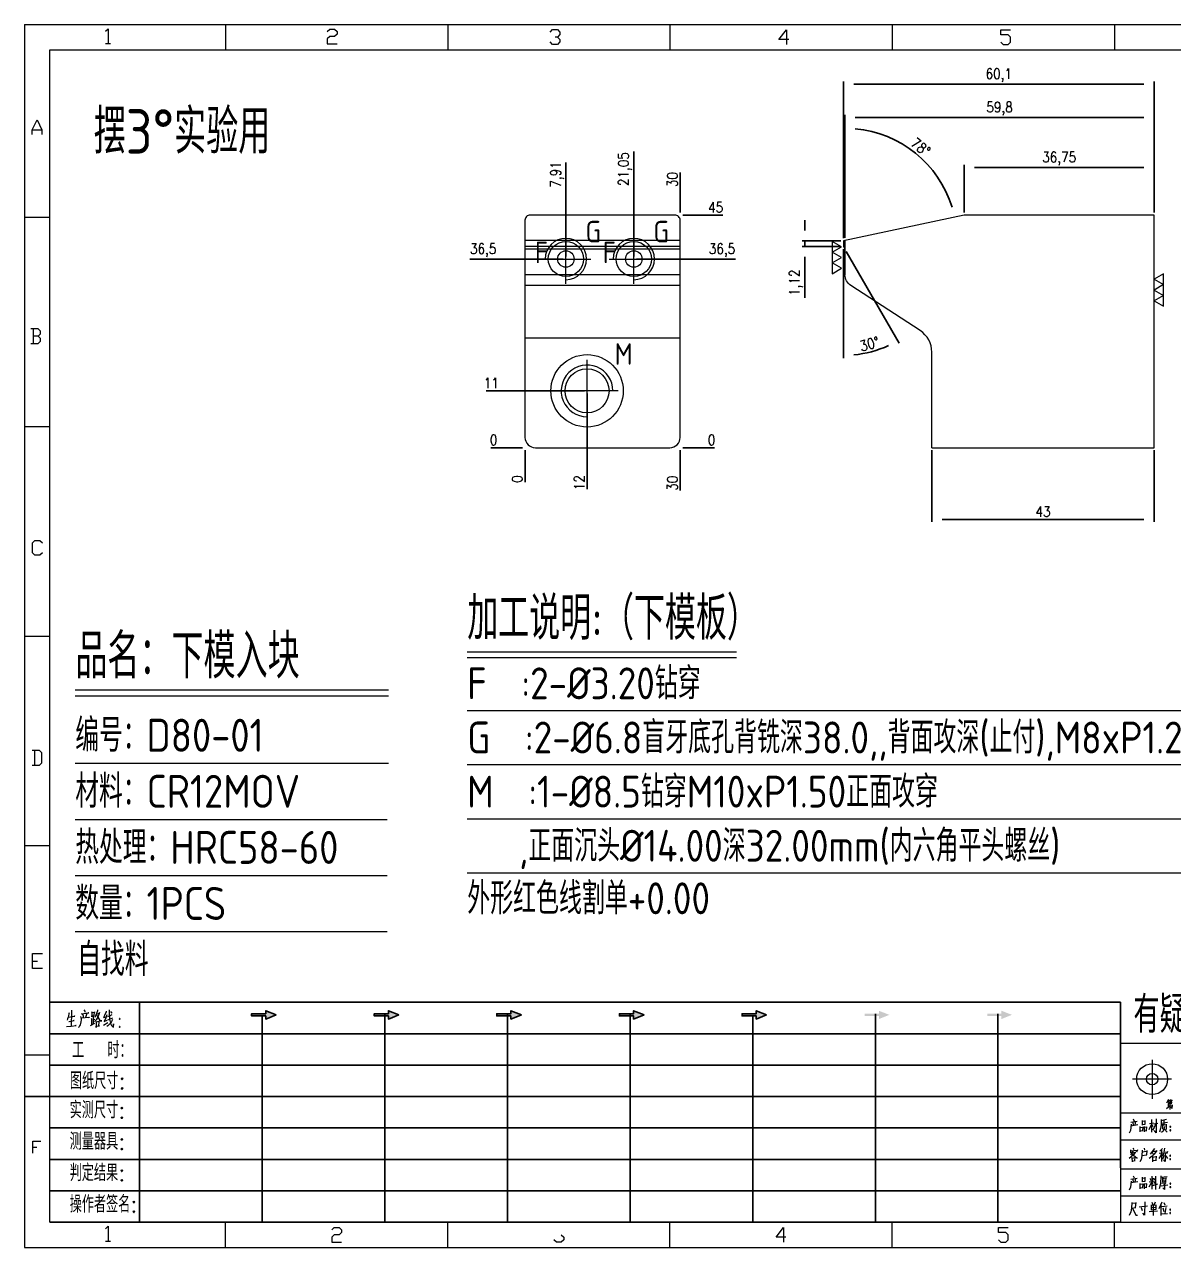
# Model space of a CAD drawing. Header units: millimetres. Extents: x 88508 to 142116, y -5268 to 20283.
# Drawn here: x 106906.8 to 107129, y -2630.8 to -2394.3 of the extents above; entities that cross this region are included whole.
import ezdxf
from ezdxf.enums import TextEntityAlignment as Align

# ---------------------------------------------------------------- set-up
doc = ezdxf.new("R2010")
doc.units = ezdxf.units.MM
doc.linetypes.add('CENTER', pattern=[0])
doc.linetypes.add('DASHED', pattern=[0])
for name, color, linetype in [('DIE_P', 2, 'Continuous'), ('DIM', 4, 'Continuous'), ('TEXT', 4, 'Continuous')]:
    doc.layers.add(name, color=color, linetype=linetype)
doc.styles.add('chinesef_fs', font='simplex.shx', dxfattribs={"bigfont": 'gbcbig.shx'})
doc.styles.add('gbenor', font='gbenor.shx', dxfattribs={"bigfont": 'gbcbig.shx'})
doc.styles.add('GBENOR_', font='gbenor.shx', dxfattribs={"bigfont": 'gbcbig'})
doc.styles.get("Standard").update_dxf_attribs({"font": 'txt.shx', "width": 0.85, "bigfont": 'ctxt.shx'})
doc.styles.add('TXT', font='txt.shx', dxfattribs={"width": 0.8, "bigfont": 'ctxt.shx'})
doc.dimstyles.new('T-2-WX', dxfattribs={"dimtxt": 2, "dimasz": 2, "dimexe": 0.5, "dimexo": 0.5, "dimgap": 0.5, "dimtad": 1, "dimtxsty": 'Standard', "dimblk": 'OPEN30', "dimcen": 0, "dimazin": 3, "dimtfac": 1, "dimtmove": 0, "dimatfit": 3, "dimldrblk": 'OPEN30', "dimlwd": -1, "dimlwe": -1})

# ---------------------------------------------------------------- blocks, each defined once
blk = doc.blocks.new('*D10008')
at = {"layer": 'Defpoints', "color": 0}
for p in [(107003.6, -2476.12), (107033.6, -2476.12), (107038.6, -2476.12)]:
    blk.add_point(p, dxfattribs=at)
at = {"layer": 'DIM', "color": 0}
blk.add_line((107034.1, -2476.12), (107040.23, -2476.12), dxfattribs=at)
at = {"layer": 'DIM', "color": 0, "lineweight": 5, "insert": (107039.67, -2474.62), "char_height": 2, "attachment_point": 5}
blk.add_mtext('0', dxfattribs=at)
blk = doc.blocks.new('_Open30')
blk = doc.blocks.new('*D10009')
at = {"layer": 'Defpoints', "color": 0}
for p in [(107024.65, -2439.62), (107038.6, -2439.62), (107003.6, -2476.12)]:
    blk.add_point(p, dxfattribs=at)
at = {"layer": 'DIM', "color": 0}
for p, q in [((107025.15, -2439.62), (107030.6, -2439.62)), ((107030.6, -2439.62), (107034.6, -2439.62)), ((107034.6, -2439.62), (107044.28, -2439.62))]:
    blk.add_line(p, q, dxfattribs=at)
at = {"layer": 'DIM', "color": 0, "lineweight": 5, "insert": (107041.69, -2437.93), "char_height": 2, "attachment_point": 5}
blk.add_mtext('36,5', dxfattribs=at)
blk = doc.blocks.new('*D10010')
at = {"layer": 'Defpoints', "color": 0}
for p in [(107033.6, -2431.12), (107038.6, -2431.12), (107003.6, -2476.12)]:
    blk.add_point(p, dxfattribs=at)
at = {"layer": 'DIM', "color": 0}
for p, q in [((107034.1, -2431.12), (107037.6, -2431.12)), ((107037.6, -2431.12), (107034.6, -2431.12)), ((107034.6, -2431.12), (107041.85, -2431.12))]:
    blk.add_line(p, q, dxfattribs=at)
at = {"layer": 'DIM', "color": 0, "lineweight": 5, "insert": (107040.48, -2429.62), "char_height": 2, "attachment_point": 5}
blk.add_mtext('45', dxfattribs=at)
blk = doc.blocks.new('*D10011')
at = {"layer": 'Defpoints', "color": 0}
for p in [(106998.6, -2476.12), (107003.6, -2476.12), (107003.6, -2476.12)]:
    blk.add_point(p, dxfattribs=at)
at = {"layer": 'DIM', "color": 0}
blk.add_line((107003.1, -2476.12), (106996.97, -2476.12), dxfattribs=at)
at = {"layer": 'DIM', "color": 0, "lineweight": 5, "insert": (106997.53, -2474.62), "char_height": 2, "attachment_point": 5}
blk.add_mtext('0', dxfattribs=at)
blk = doc.blocks.new('*D10012')
at = {"layer": 'Defpoints', "color": 0}
for p in [(106998.6, -2465.12), (107015.6, -2465.12), (107003.6, -2476.12)]:
    blk.add_point(p, dxfattribs=at)
at = {"layer": 'DIM', "color": 0}
for p, q in [((107002.6, -2465.12), (106996.08, -2465.12)), ((107006.6, -2465.12), (107002.6, -2465.12)), ((107015.1, -2465.12), (107006.6, -2465.12))]:
    blk.add_line(p, q, dxfattribs=at)
at = {"layer": 'DIM', "color": 0, "lineweight": 5, "insert": (106997.09, -2463.62), "char_height": 2, "attachment_point": 5}
blk.add_mtext('11', dxfattribs=at)
blk = doc.blocks.new('*D10013')
at = {"layer": 'Defpoints', "color": 0}
for p in [(106998.6, -2439.62), (107011.51, -2439.62), (107003.6, -2476.12)]:
    blk.add_point(p, dxfattribs=at)
at = {"layer": 'DIM', "color": 0}
for p, q in [((107002.6, -2439.62), (106992.92, -2439.62)), ((107006.6, -2439.62), (107002.6, -2439.62)), ((107011.01, -2439.62), (107006.6, -2439.62))]:
    blk.add_line(p, q, dxfattribs=at)
at = {"layer": 'DIM', "color": 0, "lineweight": 5, "insert": (106995.51, -2437.93), "char_height": 2, "attachment_point": 5}
blk.add_mtext('36,5', dxfattribs=at)
blk = doc.blocks.new('*D10014')
at = {"layer": 'Defpoints', "color": 0}
for p in [(107003.6, -2476.12), (107033.6, -2476.12), (107033.6, -2481.12)]:
    blk.add_point(p, dxfattribs=at)
at = {"layer": 'DIM', "color": 0}
for p, q in [((107033.6, -2476.62), (107033.6, -2480.12)), ((107033.6, -2480.12), (107033.6, -2477.12)), ((107033.6, -2477.12), (107033.6, -2484.37))]:
    blk.add_line(p, q, dxfattribs=at)
at = {"layer": 'DIM', "color": 0, "lineweight": 5, "insert": (107032.1, -2482.99), "char_height": 2, "attachment_point": 5, "rotation": 90}
blk.add_mtext('30', dxfattribs=at)
blk = doc.blocks.new('*D10015')
at = {"layer": 'Defpoints', "color": 0}
for p in [(107015.6, -2465.12), (107003.6, -2476.12), (107015.6, -2481.12)]:
    blk.add_point(p, dxfattribs=at)
at = {"layer": 'DIM', "color": 0}
for p, q in [((107015.6, -2465.62), (107015.6, -2473.12)), ((107015.6, -2473.12), (107015.6, -2477.12)), ((107015.6, -2477.12), (107015.6, -2484.13))]:
    blk.add_line(p, q, dxfattribs=at)
at = {"layer": 'DIM', "color": 0, "lineweight": 5, "insert": (107014.1, -2482.87), "char_height": 2, "attachment_point": 5, "rotation": 90}
blk.add_mtext('12', dxfattribs=at)
blk = doc.blocks.new('*D10016')
at = {"layer": 'Defpoints', "color": 0}
for p in [(107003.6, -2476.12), (107003.6, -2476.12), (107003.6, -2481.12)]:
    blk.add_point(p, dxfattribs=at)
at = {"layer": 'DIM', "color": 0}
blk.add_line((107003.6, -2476.62), (107003.6, -2482.75), dxfattribs=at)
at = {"layer": 'DIM', "color": 0, "lineweight": 5, "insert": (107002.1, -2482.18), "char_height": 2, "attachment_point": 5, "rotation": 90}
blk.add_mtext('0', dxfattribs=at)
blk = doc.blocks.new('*D10017')
at = {"layer": 'Defpoints', "color": 0}
for p in [(107033.6, -2426.12), (107033.6, -2431.12), (107003.6, -2476.12)]:
    blk.add_point(p, dxfattribs=at)
at = {"layer": 'DIM', "color": 0}
for p, q in [((107033.6, -2430.12), (107033.6, -2422.87)), ((107033.6, -2430.62), (107033.6, -2427.12)), ((107033.6, -2427.12), (107033.6, -2430.12))]:
    blk.add_line(p, q, dxfattribs=at)
at = {"layer": 'DIM', "color": 0, "lineweight": 5, "insert": (107032.1, -2424.25), "char_height": 2, "attachment_point": 5, "rotation": 90}
blk.add_mtext('30', dxfattribs=at)
blk = doc.blocks.new('*D10018')
at = {"layer": 'Defpoints', "color": 0}
for p in [(107024.65, -2426.12), (107024.65, -2439.62), (107003.6, -2476.12)]:
    blk.add_point(p, dxfattribs=at)
at = {"layer": 'DIM', "color": 0}
for p, q in [((107024.65, -2430.12), (107024.65, -2418.82)), ((107024.65, -2434.12), (107024.65, -2430.12)), ((107024.65, -2439.12), (107024.65, -2434.12))]:
    blk.add_line(p, q, dxfattribs=at)
at = {"layer": 'DIM', "color": 0, "lineweight": 5, "insert": (107022.95, -2422.22), "char_height": 2, "attachment_point": 5, "rotation": 90}
blk.add_mtext('21,05', dxfattribs=at)
blk = doc.blocks.new('*D10019')
at = {"layer": 'Defpoints', "color": 0}
for p in [(107011.51, -2426.12), (107011.51, -2439.62), (107003.6, -2476.12)]:
    blk.add_point(p, dxfattribs=at)
at = {"layer": 'DIM', "color": 0}
for p, q in [((107011.51, -2430.12), (107011.51, -2420.93)), ((107011.51, -2434.12), (107011.51, -2430.12)), ((107011.51, -2439.12), (107011.51, -2434.12))]:
    blk.add_line(p, q, dxfattribs=at)
at = {"layer": 'DIM', "color": 0, "lineweight": 5, "insert": (107009.82, -2423.27), "char_height": 2, "attachment_point": 5, "rotation": 90}
blk.add_mtext('7,91', dxfattribs=at)
blk = doc.blocks.new('*D10020')
at = {"layer": 'Defpoints', "color": 0}
for p in [(107125.27, -2412.24), (107125.27, -2431.12), (107065.47, -2436.02)]:
    blk.add_point(p, dxfattribs=at)
at = {"layer": 'DIM', "color": 0}
for p, q in [((107065.47, -2435.52), (107065.47, -2411.74)), ((107067.47, -2412.24), (107123.27, -2412.24)), ((107125.27, -2430.62), (107125.27, -2411.74))]:
    blk.add_line(p, q, dxfattribs=at)
at = {"layer": 'DIM', "color": 0, "lineweight": 5, "insert": (107095.37, -2410.55), "char_height": 2, "attachment_point": 5}
blk.add_mtext('59,8', dxfattribs=at)
blk = doc.blocks.new('*D10021')
at = {"layer": 'Defpoints', "color": 0}
for p in [(107125.27, -2421.91), (107088.52, -2431.12), (107125.27, -2431.12)]:
    blk.add_point(p, dxfattribs=at)
at = {"layer": 'DIM', "color": 0}
for p, q in [((107088.52, -2430.62), (107088.52, -2421.41)), ((107090.52, -2421.91), (107123.27, -2421.91)), ((107125.27, -2430.62), (107125.27, -2421.41))]:
    blk.add_line(p, q, dxfattribs=at)
at = {"layer": 'DIM', "color": 0, "lineweight": 5, "insert": (107106.9, -2420.22), "char_height": 2, "attachment_point": 5}
blk.add_mtext('36,75', dxfattribs=at)
blk = doc.blocks.new('*D10022')
at = {"layer": 'Defpoints', "color": 0}
for p in [(107082.27, -2476.12), (107125.27, -2476.12), (107125.27, -2489.97)]:
    blk.add_point(p, dxfattribs=at)
at = {"layer": 'DIM', "color": 0}
for p, q in [((107082.27, -2476.62), (107082.27, -2490.47)), ((107125.27, -2476.62), (107125.27, -2490.47)), ((107084.27, -2489.97), (107123.27, -2489.97))]:
    blk.add_line(p, q, dxfattribs=at)
at = {"layer": 'DIM', "color": 0, "lineweight": 5, "insert": (107103.77, -2488.47), "char_height": 2, "attachment_point": 5}
blk.add_mtext('43', dxfattribs=at)
blk = doc.blocks.new('U40')
for points in [[(351.8, 337.7), (351.8, 333.2), (367, 339.3), (351.8, 345.3), (351.8, 340.8), (331.2, 340.8), (331.2, 337.7)], [(545.7, 339.3), (530.6, 345.3), (530.6, 340.8), (509.9, 340.8), (509.9, 337.7), (530.6, 337.7), (530.6, 333.2)], [(724.5, 339.3), (709.3, 345.3), (709.3, 340.8), (688.7, 340.8), (688.7, 337.7), (709.3, 337.7), (709.3, 333.2)], [(903.3, 339.3), (888.1, 345.3), (888.1, 340.8), (867.5, 340.8), (867.5, 337.7), (888.1, 337.7), (888.1, 333.2)], [(1082.1, 339.3), (1066.9, 345.3), (1066.9, 340.8), (1046.3, 340.8), (1046.3, 337.7), (1066.9, 337.7), (1066.9, 333.2)], [(1245.7, 337.7), (1245.7, 333.2), (1260.9, 339.3), (1245.7, 345.3), (1245.7, 340.8), (1225.1, 340.8), (1225.1, 337.7)], [(1424.5, 337.7), (1424.5, 333.2), (1439.7, 339.3), (1424.5, 345.3), (1424.5, 340.8), (1403.8, 340.8), (1403.8, 337.7)]]:
    blk.add_hatch(color=3).paths.add_polyline_path(points)
at = {"color": 254, "lineweight": 18}
for p, q in [((0, 1783.5), (0, 0)), ((0, 1783.5), (2530.2, 1783.5)), ((941.1, 1783.5), (941.1, 1746.5)), ((1265.1, 1783.5), (1265.1, 1746.5)), ((1589.1, 1783.5), (1589.1, 1746.5)), ((37, 37), (37, 1746.5)), ((37, 1746.5), (2493.2, 1746.5)), ((0, 1502.7), (37, 1502.7)), ((0, 1197.2), (37, 1197.2)), ((0, 891.7), (37, 891.7)), ((0, 586.3), (37, 586.3)), ((1598.1, 298), (2493.2, 298)), ((0, 280.8), (37, 280.8)), ((1598.2, 196.6), (2493.2, 196.6)), ((2493.2, 156.4), (1598.2, 156.4)), ((2493.2, 114.1), (1598.2, 114.1)), ((2493.2, 75), (1598.2, 75)), ((37, 37), (2493.2, 37)), ((941.1, 0), (941.1, 37)), ((1265.1, 0), (1265.1, 37)), ((1589.1, 0), (1589.1, 37)), ((0, 0), (2530.2, 0))]:
    blk.add_line(p, q, dxfattribs=at)
at = {"color": 254, "linetype": 'Continuous', "lineweight": 18}
for p, q in [((293.1, 1783.5), (293.1, 1746.5)), ((617.1, 1783.5), (617.1, 1746.5)), ((1598.1, 298), (1598.1, 37)), ((1598.2, 298), (1598.2, 37)), ((293.1, 0), (293.1, 37)), ((617.1, 0), (617.1, 37))]:
    blk.add_line(p, q, dxfattribs=at)
for p, q in [((38, 357.6), (1598.2, 357.6)), ((1598.2, 357.6), (1598.2, 116.2)), ((38, 311.8), (1598.2, 311.8)), ((37.1, 266), (1598.2, 266)), ((0.1, 220.2), (1598.2, 220.2)), ((37.1, 174.4), (1598.2, 174.4)), ((37.1, 128.6), (1598.2, 128.6)), ((37.1, 82.8), (1598.2, 82.8))]:
    blk.add_line(p, q)
at = {"color": 254}
for p, q in [((167.8, 37), (167.8, 357.6)), ((525.5, 37), (525.5, 340.8)), ((704.3, 37), (704.3, 340.8)), ((883.1, 37), (883.1, 340.8)), ((1240.6, 37), (1240.6, 340.8)), ((1419.4, 37), (1419.4, 340.8)), ((346.7, 37), (346.7, 337.9)), ((1061.9, 37), (1061.9, 337.7)), ((1598.2, 37), (38, 37))]:
    blk.add_line(p, q, dxfattribs=at)
at = {"color": 92, "lineweight": 18}
for p, q in [((1644.1, 273.9), (1644.1, 217)), ((1672.4, 245.5), (1615.5, 245.5))]:
    blk.add_line(p, q, dxfattribs=at)
for points in [[(118.3, 1773.7), (121.9, 1777.3), (121.9, 1755.8)], [(441.4, 1773.1), (445, 1776.7), (452.2, 1776.7), (455.8, 1773.1), (455.8, 1769.5), (452.2, 1765.9), (445, 1765.9), (441.4, 1762.3), (441.4, 1755.1), (455.8, 1755.1)], [(766.4, 1772.4), (770, 1776), (777.2, 1776), (780.8, 1772.4), (780.8, 1768.8), (777.2, 1765.2), (773.6, 1765.2)], [(1114.4, 1761.4), (1100, 1761.4), (1110.8, 1775.8), (1110.8, 1754.2)], [(1423.4, 1757.7), (1427, 1754.1), (1434.2, 1754.1), (1437.8, 1757.7), (1437.8, 1764.9), (1434.2, 1768.5), (1423.4, 1768.5), (1423.4, 1775.7), (1437.8, 1775.7)], [(118.3, 1755.8), (125.5, 1755.8)], [(777.2, 1765.2), (780.8, 1761.6), (780.8, 1758), (777.2, 1754.4), (770, 1754.4), (766.4, 1758)], [(11.1, 1622.8), (11.1, 1630), (18.3, 1644.4), (25.5, 1630), (25.5, 1622.8)], [(11.1, 1630), (25.5, 1630)], [(20, 1329), (23.6, 1332.6), (23.6, 1336.2), (20, 1339.8), (9.2, 1339.8)], [(12.8, 1339.8), (12.8, 1318.2)], [(9.2, 1318.2), (20, 1318.2), (23.6, 1321.8), (23.6, 1325.4), (20, 1329), (12.8, 1329)], [(26.1, 1013.2), (22.5, 1009.6), (15.3, 1009.6), (11.7, 1013.2), (11.7, 1027.6), (15.3, 1031.2), (22.5, 1031.2), (26.1, 1027.6)], [(11, 703.2), (21.8, 703.2), (25.4, 706.8), (25.4, 721.2), (21.8, 724.8), (11, 724.8)], [(14.6, 724.8), (14.6, 703.2)], [(26.1, 407), (11.7, 407), (11.7, 428.6), (26.1, 428.6)], [(11.7, 417.8), (18.9, 417.8)], [(1613.5, 179.9), (1612.8, 170.8), (1610.8, 166.8)], [(1613, 182.8), (1622.3, 184.3)], [(1613.3, 177.7), (1623.2, 179.2)], [(1615.9, 182.1), (1616.3, 179)], [(1616.6, 187.6), (1617.9, 184.5)], [(1619.7, 183.6), (1618.8, 178.8)], [(1629.6, 185.4), (1629.6, 178.6)], [(1629.6, 184.3), (1634, 184.7)], [(1629.6, 179.4), (1634.2, 179.9)], [(1633.8, 179.9), (1634.2, 185.4)], [(1640, 172.1), (1643.5, 180.5)], [(1645.9, 181.4), (1640.4, 180.5)], [(1643.5, 168.2), (1643.5, 186.9)], [(1645.5, 176.1), (1643.5, 179.2)], [(1649.7, 180.8), (1647, 174.8), (1644.8, 171)], [(1646.6, 180.3), (1652.3, 181.2)], [(1650.1, 187.6), (1650.1, 167.1), (1647.7, 170.6)], [(1657.4, 186.9), (1657.2, 179), (1656.5, 173.7), (1654.8, 168.4)], [(1664.9, 186.7), (1657.4, 184.7)], [(1657.8, 181.2), (1666.7, 182.8)], [(1659.2, 179.7), (1659.2, 172.4)], [(1664.5, 179), (1659.2, 178.1)], [(1661.6, 178.6), (1661.8, 185.2)], [(1664.7, 180.1), (1664.5, 172.1)], [(1626.9, 168.8), (1626.7, 176.3)], [(1626.9, 175.2), (1630.5, 175.7)], [(1626.9, 170.2), (1630.7, 170.6)], [(1630.5, 176.1), (1630.3, 170.6)], [(1632.7, 176.3), (1632.7, 168.8)], [(1636.2, 175.7), (1632.9, 175.2)], [(1632.9, 170.4), (1636.4, 170.8)], [(1636, 170.8), (1636.4, 176.1)], [(1662, 176.3), (1661.4, 172.4), (1660, 169.7), (1657.6, 167.7)], [(1662.3, 172.4), (1666.2, 168)], [(12.3, 137.7), (12.3, 155), (23.8, 155)], [(12.3, 146.4), (18.1, 146.4)], [(1615.9, 144.9), (1617.5, 143.1)], [(1632.3, 144.9), (1633.2, 142)], [(1647.7, 144.2), (1641.5, 136.3)], [(1659.4, 144.2), (1655.2, 140.5)], [(1662.3, 144.9), (1661.2, 139.2), (1660.1, 135.2)], [(1619.7, 139.4), (1616.8, 135), (1610.6, 129.7)], [(1612.8, 142.5), (1612.4, 138.1)], [(1615.9, 140.3), (1612.4, 135)], [(1612.8, 141.2), (1622.3, 142)], [(1614.6, 131.2), (1614.8, 125)], [(1614.6, 130.3), (1619.2, 131.2)], [(1614.8, 137.8), (1619.2, 138.9)], [(1614.8, 126.1), (1619.5, 127)], [(1615.1, 136.3), (1621.7, 131), (1623, 131)], [(1619, 127), (1619.5, 131.9)], [(1622.6, 142.5), (1621.2, 138.9)], [(1629.6, 142), (1629.2, 133.6), (1628.3, 128.3), (1626.1, 125)], [(1629.2, 134.3), (1636.2, 135)], [(1629.4, 139.6), (1636, 140.3)], [(1636.2, 141.6), (1635.8, 135)], [(1650.8, 141.4), (1647.3, 136.1), (1644.2, 133), (1639.8, 129.9)], [(1644, 138.9), (1645.7, 136.1)], [(1644.6, 133.4), (1644.6, 125)], [(1644.6, 131.9), (1650.2, 132.8)], [(1644.6, 126.8), (1650.4, 127.5)], [(1645.1, 140.3), (1650.2, 140.7)], [(1649.9, 127.5), (1650.4, 133.2)], [(1657.7, 137.4), (1656.1, 133.6), (1654.1, 129.9)], [(1654.6, 137.4), (1659.9, 138.3)], [(1657.7, 142), (1657.7, 125.5)], [(1657.7, 136.3), (1659.6, 133.9)], [(1661.4, 134.1), (1659, 128.6)], [(1663, 137.6), (1663, 125.3), (1661, 128.1)], [(1661.4, 138.9), (1665.8, 139.6)], [(1664.3, 133.6), (1666.5, 129.9)], [(1666.3, 140), (1664.9, 136.7)], [(1613.5, 96.9), (1612.8, 87.8), (1610.8, 83.9)], [(1613, 99.8), (1622.3, 101.3)], [(1613.3, 94.7), (1623.2, 96.2)], [(1615.9, 99.1), (1616.3, 96)], [(1616.6, 104.6), (1617.9, 101.5)], [(1619.7, 100.6), (1618.8, 95.8)], [(1626.9, 85.8), (1626.7, 93.4)], [(1626.9, 92.3), (1630.5, 92.7)], [(1629.6, 102.4), (1629.6, 95.6)], [(1629.6, 101.3), (1634, 101.8)], [(1629.6, 96.4), (1634.2, 96.9)], [(1630.5, 93.1), (1630.3, 87.6)], [(1632.7, 93.4), (1632.7, 85.8)], [(1636.2, 92.7), (1632.9, 92.3)], [(1633.8, 96.9), (1634.2, 102.4)], [(1636, 87.8), (1636.4, 93.1)], [(1643.5, 96), (1641.5, 91.6), (1639.5, 88.1)], [(1640, 95.6), (1645.9, 96.4)], [(1641.1, 100.9), (1641.9, 97.6)], [(1643.5, 104), (1643.5, 85)], [(1643.5, 95.1), (1645.3, 92.3)], [(1645.5, 101.3), (1644.2, 96.2)], [(1645, 90.7), (1652.3, 92.7)], [(1646.8, 101.1), (1647.9, 98.4)], [(1646.8, 96.9), (1648.1, 93.6)], [(1649.7, 84.5), (1649.7, 104.2)], [(1657, 104.4), (1656.3, 93.1), (1654.5, 85.4)], [(1657, 102.6), (1666, 103.7)], [(1657.2, 90), (1666.9, 91.4)], [(1658.3, 93.8), (1664.2, 94.7)], [(1659.2, 101.8), (1659.2, 95.1)], [(1664.7, 101.1), (1659.2, 100.4)], [(1659.2, 98), (1663.4, 98.7)], [(1659.2, 96), (1664.7, 96.7)], [(1661.4, 92.9), (1662, 90.7), (1662, 84.5), (1659.8, 87.2)], [(1661.8, 91.6), (1664.5, 94.9)], [(1664.2, 96.7), (1664.7, 101.8)], [(1626.9, 87.2), (1630.7, 87.6)], [(1632.9, 87.4), (1636.4, 87.8)], [(1614.4, 65.7), (1614.2, 57.3), (1613.3, 52.3), (1610.4, 46.5)], [(1614.2, 57.3), (1620.6, 58.2)], [(1620.6, 64.8), (1614.4, 64.2)], [(1615.3, 57.3), (1620.6, 47.4), (1622.8, 47.4)], [(1619.9, 58.2), (1620.8, 65.7)], [(1625.2, 59.3), (1637.6, 60.6)], [(1630.1, 53.6), (1628.7, 58)], [(1633.4, 66.6), (1632.9, 47.2), (1630.7, 50)], [(1639.8, 52.5), (1652.1, 53.6)], [(1642.9, 62.2), (1642.9, 54.5)], [(1649.5, 61.8), (1642.9, 61.1)], [(1642.9, 55.1), (1649.9, 55.8)], [(1643.5, 66.2), (1645.1, 62.4)], [(1643.8, 58.4), (1648.6, 58.9)], [(1646.2, 46.7), (1646.2, 61.3)], [(1648.6, 66.4), (1646.8, 61.8)], [(1649.7, 62.2), (1649.3, 55.8)], [(1658.5, 66.4), (1653.9, 56.2)], [(1656.8, 62.2), (1656.8, 46.7)], [(1658.3, 59.8), (1665.8, 60.6)], [(1659.9, 57.8), (1661.2, 52.7)], [(1661.4, 65.7), (1662.7, 62.2)], [(1664.1, 58.4), (1662.5, 49.6)], [(1657.7, 49.2), (1666.7, 49.8)], [(118.3, 27.4), (121.9, 31), (121.9, 9.4)], [(447.9, 25.7), (451.5, 29.3), (458.7, 29.3), (462.3, 25.7), (462.3, 22.1), (458.7, 18.5), (451.5, 18.5), (447.9, 14.9), (447.9, 7.7), (462.3, 7.7)], [(782.7, 18.5), (786.3, 14.9), (786.3, 11.3), (782.7, 7.7), (775.5, 7.7), (771.9, 11.3)], [(1110.3, 14.9), (1095.9, 14.9), (1106.7, 29.3), (1106.7, 7.7)], [(1419.9, 11.3), (1423.5, 7.7), (1430.7, 7.7), (1434.3, 11.3), (1434.3, 18.5), (1430.7, 22.1), (1419.9, 22.1), (1419.9, 29.3), (1434.3, 29.3)], [(118.3, 9.4), (125.5, 9.4)]]:
    blk.add_lwpolyline(points, dxfattribs=at)
at = {"color": 92, "lineweight": 0}
for points in [[(65, 342.2), (64.8, 341), (64.1, 337.9), (63.6, 335.7), (62.8, 333.5), (62.1, 331.4)], [(68.4, 345.9), (68.7, 344.4), (68.1, 322.9)], [(82.6, 340.8), (93.7, 342.2), (93.3, 342.4), (92.4, 342)], [(86.1, 336.1), (86, 337.5), (85.3, 339.8)], [(86.7, 346.7), (87.9, 344.6), (88.3, 343)], [(90.3, 341), (90.4, 339.6), (89.1, 335.3)], [(97.8, 344), (98.1, 342.6), (98.1, 340.8), (98.1, 337.9), (98.1, 336.3), (98.2, 337.7), (102.1, 338.3), (101.8, 338.3), (102.1, 343.6), (102.1, 343.2), (102.1, 342.8), (98.2, 342.2)], [(105.5, 341.2), (105.9, 341), (109.6, 341.8), (109.3, 342.6), (108.5, 339.6), (107.6, 337.3), (106.9, 335.9), (105.9, 334.3), (104.3, 332), (103.1, 330.4), (101.9, 329.4)], [(106.6, 346.5), (106.5, 345.2), (105.1, 341.2), (104.2, 338.9), (103.1, 336.3), (102.6, 335.5)], [(104.9, 339.1), (105.3, 338.7), (107, 335.7), (108.6, 333.3), (109.9, 331.2), (110.3, 330.8), (112.6, 330.8), (110.2, 331.2), (109, 332.6)], [(119.3, 344.8), (119.1, 343.8), (116.8, 338.5), (115.4, 335.5), (119.3, 336.3)], [(120.3, 339.4), (118.1, 333.5), (116.4, 330), (116.1, 329.8), (120.5, 331.4)], [(121.7, 336.7), (127.7, 339.6)], [(123.4, 346.5), (123.5, 345.4), (123.5, 340.8), (123.8, 337.3), (124, 335.3), (124.2, 333.1), (124.5, 331), (124.8, 329), (125.2, 327.4), (125.9, 325.7), (126.9, 323.9), (127.9, 322.7), (128.9, 321.7), (129.6, 321.3), (129.9, 326.1), (129.4, 321.5)], [(127.7, 341.6), (127.2, 342.4), (125.7, 344.2)], [(61.4, 322.3), (68.2, 322.9), (75.3, 323.7), (74.9, 323.9), (73.8, 323.5)], [(63.8, 335.9), (73.4, 337.5), (73.1, 337.7), (72.5, 337.3)], [(64.5, 329.6), (64.8, 329.6), (65.1, 329.6), (72.5, 331), (71.9, 331), (70.9, 330.8)], [(82.6, 335.1), (82.6, 331.8), (82.3, 329), (81.9, 326.8), (81.2, 324.9), (80.3, 323.1), (79.6, 321.9), (78.8, 320.9)], [(93.3, 335.5), (94.1, 335.7), (94.3, 335.5), (82.6, 334.3), (82.6, 335.1), (82.2, 336.9)], [(96.5, 323.9), (102.8, 327.2)], [(97.2, 334.3), (97.5, 333.5), (97.7, 324.7)], [(100.2, 337.9), (100.1, 325.9)], [(100.2, 332.6), (102.4, 333.1)], [(104.2, 330), (104.5, 329), (104.5, 321.1), (104.3, 322.1), (104.5, 322.7), (109.2, 323.1), (108.6, 323.1), (109, 329.2), (109, 330), (109.3, 329.4), (108.6, 329.4), (104.6, 328.8)], [(115.3, 324.3), (121.5, 328.2)], [(128.2, 332.4), (128.1, 331.6), (126.9, 329.6), (125.8, 328), (124.5, 326.3), (123, 324.7), (121.4, 323.3), (120.1, 322.3)], [(121.4, 332.2), (128.8, 335.1)]]:
    blk.add_lwpolyline(points, dxfattribs=at)
for points in [[(367, 339.3), (351.8, 345.3), (351.8, 340.8), (331.2, 340.8), (331.2, 337.7), (351.8, 337.7), (351.8, 333.2), (367, 339.3)], [(545.7, 339.3), (530.6, 345.3), (530.6, 340.8), (509.9, 340.8), (509.9, 337.7), (530.6, 337.7), (530.6, 333.2), (545.7, 339.3)], [(724.5, 339.3), (709.3, 345.3), (709.3, 340.8), (688.7, 340.8), (688.7, 337.7), (709.3, 337.7), (709.3, 333.2), (724.5, 339.3)], [(903.3, 339.3), (888.1, 345.3), (888.1, 340.8), (867.5, 340.8), (867.5, 337.7), (888.1, 337.7), (888.1, 333.2), (903.3, 339.3)], [(1082.1, 339.3), (1066.9, 345.3), (1066.9, 340.8), (1046.3, 340.8), (1046.3, 337.7), (1066.9, 337.7), (1066.9, 333.2), (1082.1, 339.3)]]:
    blk.add_lwpolyline(points)
for points in [[(138.7, 332.4), (139.4, 333.5), (138.7, 334.5), (138, 333.5)], [(138.7, 320.9), (139.4, 321.9), (138.7, 322.9), (138, 321.9)]]:
    blk.add_lwpolyline(points, close=True, dxfattribs=at)
at = {"color": 3, "lineweight": 18}
for points in [[(1665.5, 210.9), (1668.3, 216.3)], [(1667.3, 214.2), (1670.1, 214.7)], [(1668.8, 211.7), (1668, 214.2)], [(1670.3, 211.9), (1671.9, 216.3)], [(1671.1, 214.2), (1674, 214.7)], [(1671.4, 214.2), (1672.9, 211.7)], [(1670.1, 206.6), (1668, 204.5), (1665, 202.1)], [(1667.1, 206.6), (1673.4, 207.3)], [(1667.3, 211.1), (1672.4, 211.6)], [(1667.3, 209.6), (1667.3, 206.6)], [(1672.5, 209.4), (1667.3, 208.9)], [(1670.1, 211.2), (1670.1, 201.3)], [(1673.5, 208.1), (1672.7, 202.9), (1671.7, 205)], [(1672.2, 209.4), (1672.5, 211.9)]]:
    blk.add_lwpolyline(points, dxfattribs=at)
at = {"color": 92, "lineweight": 18}
for points in [[(1670, 176.1), (1670, 175.9), (1670.2, 175.7), (1670.4, 175.5), (1670.6, 175.5), (1670.9, 175.5), (1671.1, 175.7), (1671.3, 175.9), (1671.3, 176.1), (1671.3, 176.4), (1671.1, 176.6), (1670.9, 176.7), (1670.6, 176.8), (1670.4, 176.7), (1670.2, 176.6), (1670, 176.4)], [(1671.3, 171), (1671.3, 171.3), (1671.1, 171.5), (1670.9, 171.7), (1670.6, 171.7), (1670.4, 171.7), (1670.2, 171.5), (1670, 171.3), (1670, 171), (1670, 170.8), (1670.2, 170.6), (1670.4, 170.4), (1670.6, 170.4), (1670.9, 170.4), (1671.1, 170.6), (1671.3, 170.8)], [(1671.1, 176.1), (1671, 176.3), (1670.9, 176.5), (1670.6, 176.6), (1670.4, 176.5), (1670.3, 176.3), (1670.2, 176.1), (1670.3, 175.9), (1670.4, 175.7), (1670.6, 175.7), (1670.9, 175.7), (1671, 175.9)], [(1671.1, 171), (1671, 171.3), (1670.9, 171.4), (1670.6, 171.5), (1670.4, 171.4), (1670.3, 171.3), (1670.2, 171), (1670.3, 170.8), (1670.4, 170.7), (1670.6, 170.6), (1670.9, 170.7), (1671, 170.8)], [(1669.8, 133.9), (1669.8, 133.6), (1670, 133.4), (1670.2, 133.3), (1670.5, 133.2), (1670.7, 133.3), (1670.9, 133.4), (1671.1, 133.6), (1671.1, 133.9), (1671.1, 134.1), (1670.9, 134.3), (1670.7, 134.5), (1670.5, 134.5), (1670.2, 134.5), (1670, 134.3), (1669.8, 134.1)], [(1671.1, 128.8), (1671.1, 129), (1670.9, 129.3), (1670.7, 129.4), (1670.5, 129.4), (1670.2, 129.4), (1670, 129.3), (1669.8, 129), (1669.8, 128.8), (1669.8, 128.5), (1670, 128.3), (1670.2, 128.2), (1670.5, 128.1), (1670.7, 128.2), (1670.9, 128.3), (1671.1, 128.5)], [(1670.9, 133.9), (1670.8, 134.1), (1670.7, 134.2), (1670.5, 134.3), (1670.2, 134.2), (1670.1, 134.1), (1670, 133.9), (1670.1, 133.6), (1670.2, 133.5), (1670.5, 133.4), (1670.7, 133.5), (1670.8, 133.6)], [(1670.9, 128.8), (1670.8, 129), (1670.7, 129.2), (1670.5, 129.2), (1670.2, 129.2), (1670.1, 129), (1670, 128.8), (1670.1, 128.6), (1670.2, 128.4), (1670.5, 128.3), (1670.7, 128.4), (1670.8, 128.6)], [(1670, 93.1), (1670, 92.9), (1670.2, 92.7), (1670.4, 92.5), (1670.6, 92.5), (1670.9, 92.5), (1671.1, 92.7), (1671.3, 92.9), (1671.3, 93.1), (1671.3, 93.4), (1671.1, 93.6), (1670.9, 93.7), (1670.6, 93.8), (1670.4, 93.7), (1670.2, 93.6), (1670, 93.4)], [(1671.1, 93.1), (1671, 93.4), (1670.9, 93.5), (1670.6, 93.6), (1670.4, 93.5), (1670.3, 93.4), (1670.2, 93.1), (1670.3, 92.9), (1670.4, 92.8), (1670.6, 92.7), (1670.9, 92.8), (1671, 92.9)], [(1671.3, 88.1), (1671.3, 88.3), (1671.1, 88.5), (1670.9, 88.7), (1670.6, 88.7), (1670.4, 88.7), (1670.2, 88.5), (1670, 88.3), (1670, 88.1), (1670, 87.8), (1670.2, 87.6), (1670.4, 87.4), (1670.6, 87.4), (1670.9, 87.4), (1671.1, 87.6), (1671.3, 87.8)], [(1671.1, 88.1), (1671, 88.3), (1670.9, 88.4), (1670.6, 88.5), (1670.4, 88.4), (1670.3, 88.3), (1670.2, 88.1), (1670.3, 87.8), (1670.4, 87.7), (1670.6, 87.6), (1670.9, 87.7), (1671, 87.8)], [(1669.8, 55.3), (1669.8, 55.1), (1670, 54.9), (1670.2, 54.7), (1670.5, 54.7), (1670.7, 54.7), (1670.9, 54.9), (1671.1, 55.1), (1671.1, 55.3), (1671.1, 55.6), (1670.9, 55.8), (1670.7, 56), (1670.5, 56), (1670.2, 56), (1670, 55.8), (1669.8, 55.6)], [(1670.9, 55.3), (1670.8, 55.6), (1670.7, 55.7), (1670.5, 55.8), (1670.2, 55.7), (1670.1, 55.6), (1670, 55.3), (1670.1, 55.1), (1670.2, 55), (1670.5, 54.9), (1670.7, 55), (1670.8, 55.1)], [(1671.1, 50.3), (1671.1, 50.5), (1670.9, 50.7), (1670.7, 50.9), (1670.5, 50.9), (1670.2, 50.9), (1670, 50.7), (1669.8, 50.5), (1669.8, 50.3), (1669.8, 50), (1670, 49.8), (1670.2, 49.7), (1670.5, 49.6), (1670.7, 49.7), (1670.9, 49.8), (1671.1, 50)], [(1670.9, 50.3), (1670.8, 50.5), (1670.7, 50.7), (1670.5, 50.7), (1670.2, 50.7), (1670.1, 50.5), (1670, 50.3), (1670.1, 50), (1670.2, 49.9), (1670.5, 49.8), (1670.7, 49.9), (1670.8, 50)]]:
    blk.add_lwpolyline(points, close=True, dxfattribs=at)
for radius in [22.5, 8.37]:
    blk.add_circle((1644.1, 245.5), radius, dxfattribs=at)
at = {"color": 3, "style": 'chinesef_fs'}
for s, height, p in [('有疑必问 不可盲目加工', 53.079, (1616.8, 313.1)), ('工  时：', 24.57, (69.5, 275.7)), ('图纸尺寸:', 24.57, (66.2, 230.9)), ('实测尺寸:', 24.57, (65.9, 188.4)), ('测量器具:', 24.57, (65.9, 142.6)), ('判定结果:', 24.57, (65.9, 96.8)), ('操作者签名:', 24.57, (65.9, 51))]:
    blk.add_text(s, height=height, dxfattribs=at).set_placement(p)
at = {"lineweight": 18, "style": 'GBENOR_'}
blk.add_attdef('文档路径', (2126, 386.9), '', height=17.8, dxfattribs=at)
at = {"lineweight": 20, "style": 'TXT'}
for tag, height, p in [('18-**-**', 16.3, (1866.6, 256.2)), ('客户名称', 16.1, (1741.1, 134, 0)), ('料厚:', 16.1, (1741.3, 93.2, 0))]:
    blk.add_attdef(tag, text='', height=height, dxfattribs=at).set_placement(p, align=Align.MIDDLE)
for tag, p, height in [('88888', (1850.9, 207.5), 14.9), ('材质:', (1691.2, 168, 0), 16.1), ('核准', (1869.4, 127.5, 0), 16.1), ('设计', (1868.8, 88.3, 0), 16.1), ('绘图', (1868.2, 49.1, 0), 16.1)]:
    blk.add_attdef(tag, p, '', height=height, dxfattribs=at)
for tag, p, height, width in [('3', (2234.7, 206.9), 15.8, 0.7), ('4', (2234.7, 167.4), 15.8, 0.7), ('核准日期', (2041.1, 124.2, 0), 16.1, 0.68), ('设计日期', (2041.1, 84.5, 0), 16.1, 0.68), ('1', (2251.9, 85.9), 14.6, 0.7), ('绘图日期', (2040.9, 46.4, 0), 16.1, 0.68), ('2', (2235, 49.2), 14.6, 0.7)]:
    blk.add_attdef(tag, p, '', height=height, dxfattribs=dict(at, width=width))
blk = doc.blocks.new('*D10023')
at = {"layer": 'Defpoints', "color": 0}
for p in [(107065.17, -2436.1), (107057.69, -2437.22), (107065.17, -2437.22)]:
    blk.add_point(p, dxfattribs=at)
at = {"layer": 'DIM', "color": 0}
for p, q in [((107057.69, -2434.1), (107057.69, -2432.1)), ((107064.67, -2436.1), (107057.19, -2436.1)), ((107057.69, -2436.1), (107057.69, -2437.22)), ((107064.67, -2437.22), (107057.19, -2437.22)), ((107057.69, -2439.22), (107057.69, -2447.16))]:
    blk.add_line(p, q, dxfattribs=at)
at = {"layer": 'DIM', "color": 0, "lineweight": 5, "insert": (107056, -2444.19), "char_height": 2, "attachment_point": 5, "rotation": 90}
blk.add_mtext('1,12', dxfattribs=at)
blk = doc.blocks.new('*D10024')
at = {"layer": 'Defpoints', "color": 0}
for p in [(107065.17, -2436.1), (107065.17, -2437.22), (107065.17, -2437.22), (107065.47, -2437.74), (107068.83, -2457.95)]:
    blk.add_point(p, dxfattribs=at)
at = {"layer": 'DIM', "color": 0}
for p, q in [((107065.17, -2437.72), (107065.17, -2458.77)), ((107065.72, -2438.17), (107075.94, -2455.88))]:
    blk.add_line(p, q, dxfattribs=at)
blk.add_arc((107065.17, -2437.22), 21.04, 275.4472, 294.5528, dxfattribs=at)
at = {"layer": 'DIM', "color": 0, "lineweight": 5, "insert": (107070.22, -2456.05), "char_height": 2, "attachment_point": 5, "rotation": 15}
blk.add_mtext('30%%d', dxfattribs=at)
blk = doc.blocks.new('*D10025')
at = {"layer": 'Defpoints', "color": 0}
for p in [(107125.27, -2405.78), (107125.27, -2431.12), (107065.17, -2436.1)]:
    blk.add_point(p, dxfattribs=at)
at = {"layer": 'DIM', "color": 0}
for p, q in [((107065.17, -2435.6), (107065.17, -2405.28)), ((107125.27, -2430.62), (107125.27, -2405.28)), ((107067.17, -2405.78), (107123.27, -2405.78))]:
    blk.add_line(p, q, dxfattribs=at)
at = {"layer": 'DIM', "color": 0, "lineweight": 5, "insert": (107095.22, -2404.09), "char_height": 2, "attachment_point": 5}
blk.add_mtext('60,1', dxfattribs=at)
blk = doc.blocks.new('*D10029')
at = {"layer": 'Defpoints', "color": 0}
for p in [(107082.57, -2422.67), (107088.52, -2431.12), (107065.17, -2436.08), (107065.47, -2436.02), (107065.47, -2442.66)]:
    blk.add_point(p, dxfattribs=at)
at = {"layer": 'DIE_P', "color": 0}
blk.add_line((107065.47, -2435.52), (107065.47, -2413.83), dxfattribs=at)
blk.add_arc((107065.47, -2436.02), 21.69, 17.2844, 84.7156, dxfattribs=at)
at = {"layer": 'DIE_P', "color": 0, "lineweight": 5, "insert": (107080.1, -2417.96), "char_height": 2, "attachment_point": 5, "rotation": 321}
blk.add_mtext('78%%d', dxfattribs=at)

msp = doc.modelspace()

# ---------------------------------------------------------------- linework, layer by layer
at = {"layer": 'DIE_P', "linetype": 'Continuous', "lineweight": 5}
for p, q in [((107125.272, -2431.121), (107088.523, -2431.121)), ((107125.272, -2460.121), (107125.272, -2431.121)), ((107065.472, -2436.021), (107065.472, -2442.659)), ((107125.272, -2476.117), (107125.272, -2460.121)), ((107082.272, -2476.117), (107125.272, -2476.117))]:
    msp.add_line(p, q, dxfattribs=at)
at = {"layer": 'DIE_P', "lineweight": 5}
for p, q in [((107033.599, -2436.021, 0), (107003.599, -2436.021, 0)), ((107033.599, -2437.221), (107003.599, -2437.221)), ((107033.599, -2437.741), (107003.599, -2437.741)), ((107033.599, -2442.659, 0), (107003.599, -2442.659, 0)), ((107033.599, -2444.755, 0), (107003.599, -2444.755, 0)), ((107033.599, -2454.926, 0), (107003.599, -2454.926, 0))]:
    msp.add_line(p, q, dxfattribs=at)
at = {"layer": 'DIE_P', "color": 4, "linetype": 'CENTER', "lineweight": 5}
for p, q in [((107011.507, -2444.421), (107011.507, -2434.821)), ((107024.645, -2444.421), (107024.645, -2434.821)), ((107011.507, -2441.931), (107011.507, -2437.311)), ((107024.645, -2441.931), (107024.645, -2437.311)), ((107006.707, -2439.621), (107016.307, -2439.621)), ((107009.197, -2439.621), (107013.817, -2439.621)), ((107019.845, -2439.621), (107029.445, -2439.621)), ((107022.335, -2439.621), (107026.955, -2439.621))]:
    msp.add_line(p, q, dxfattribs=at)
at = {"layer": 'DIE_P', "lineweight": 5}
msp.add_lwpolyline([(107003.599, -2432.121), (107003.599, -2474.117, 0.4142136), (107005.599, -2476.117), (107031.599, -2476.117, 0.4142136), (107033.599, -2474.117), (107033.599, -2432.121, 0.4142136), (107032.599, -2431.121), (107004.599, -2431.121, 0.4142136)], format="xyb", close=True, dxfattribs=at)
at = {"layer": 'DIE_P', "color": 1, "linetype": 'Continuous', "lineweight": 5}
msp.add_lwpolyline([(107088.523, -2431.121), (107065.172, -2436.085)], dxfattribs=at)
at = {"layer": 'DIE_P', "linetype": 'Continuous', "lineweight": 5}
msp.add_lwpolyline([(107065.172, -2436.085), (107065.172, -2437.221), (107065.472, -2437.741), (107065.472, -2436.021)], close=True, dxfattribs=at)
at = {"layer": 'DIE_P', "color": 1, "linetype": 'Continuous', "lineweight": 5}
msp.add_lwpolyline([(107082.272, -2476.117), (107082.272, -2457.641, 0.2539676), (107079.995, -2453.447), (107066.61, -2444.755, -0.2539676), (107065.472, -2442.659)], format="xyb", dxfattribs=at)
at = {"layer": 'DIE_P', "lineweight": 5}
msp.add_lwpolyline([(107020.599, -2465.117, 2.4142136), (107015.599, -2470.117)], format="xyb", dxfattribs=at)
at = {"layer": 'DIE_P', "linetype": 'CENTER', "lineweight": 5}
for points in [[(107015.599, -2471.117), (107015.599, -2459.117)], [(107021.599, -2465.117), (107009.599, -2465.117)]]:
    msp.add_lwpolyline(points, dxfattribs=at)
at = {"layer": 'DIE_P', "color": 2, "linetype": 'DASHED', "lineweight": 5}
for centre in [(107011.507, -2439.621), (107024.645, -2439.621)]:
    msp.add_circle(centre, 3.4, dxfattribs=at)
at = {"layer": 'DIE_P', "linetype": 'Continuous', "lineweight": 5}
for centre, radius in [((107011.507, -2439.621), 1.6), ((107024.645, -2439.621), 1.6), ((107015.599, -2465.117), 7)]:
    msp.add_circle(centre, radius, dxfattribs=at)
at = {"layer": 'DIE_P', "lineweight": 5}
msp.add_circle((107015.599, -2465.117), 4.25, dxfattribs=at)
at = {"layer": 'DIE_P', "color": 2, "linetype": 'DASHED', "lineweight": 5}
for centre in [(107011.507, -2439.621), (107024.645, -2439.621)]:
    msp.add_arc(centre, 4, 270, 180, dxfattribs=at)
at = {"layer": 'DIM', "color": 4, "linetype": 'Continuous', "lineweight": 5}
for p, q in [((106916.634, -2522.959), (106977.203, -2522.959)), ((106916.634, -2524.076), (106977.203, -2524.076)), ((106916.634, -2537.152), (106977.203, -2537.152)), ((106916.634, -2547.996), (106976.94, -2547.996)), ((106916.634, -2558.84), (106976.94, -2558.84)), ((106916.634, -2569.684), (106976.94, -2569.684))]:
    msp.add_line(p, q, dxfattribs=at)
at = {"layer": 'TEXT', "color": 3, "lineweight": 5}
for p, q in [((106992.433, -2515.622), (107044.473, -2515.622)), ((106992.433, -2516.7), (107044.473, -2516.7))]:
    msp.add_line(p, q, dxfattribs=at)
at = {"layer": 'TEXT', "color": 3, "linetype": 'Continuous', "lineweight": 5}
for p, q in [((106992.433, -2526.926), (107149.304, -2526.926)), ((106992.433, -2537.398), (107149.304, -2537.398)), ((106992.433, -2547.87), (107149.304, -2547.87)), ((106992.433, -2558.342), (107149.304, -2558.342))]:
    msp.add_line(p, q, dxfattribs=at)
at = {"layer": 'TEXT', "lineweight": 5}
for points in [[(107063.014, -2442.458), (107064.814, -2441.418), (107063.014, -2440.379), (107064.814, -2439.34), (107063.014, -2438.301), (107064.814, -2437.261), (107063.014, -2436.222), (107063.014, -2442.458)], [(107127.072, -2442.504), (107125.272, -2443.543), (107127.072, -2444.582), (107125.272, -2445.621), (107127.072, -2446.661), (107125.272, -2447.7), (107127.072, -2448.739), (107127.072, -2442.504)]]:
    msp.add_lwpolyline(points, close=True, dxfattribs=at)

# ---------------------------------------------------------------- block references
at = {"lineweight": 5, "ltscale": 3, "xscale": 0.1326340012424916, "yscale": 0.1326340012424916, "zscale": 0.1326340012424916}
msp.add_blockref('U40', (106906.807, -2630.808), dxfattribs=at)

# ---------------------------------------------------------------- texts
at = {"layer": 'DIM', "color": 3, "linetype": 'Continuous', "lineweight": 5, "style": 'gbenor'}
for s, height, p in [('摆3°实验用', 8.6113, (106920.197, -2419.257)), ('品名：下模入块', 8.6113, (106916.634, -2520.727)), ('编号：D80-01', 6.3788, (106916.634, -2534.919)), ('材料：CR12MOV', 6.3788, (106916.634, -2545.763)), ('热处理：HRC58-60', 6.37877, (106916.634, -2556.607)), ('数量：1PCS', 6.3788, (106916.634, -2567.451)), ('自找料', 6.3788, (106917.022, -2578.295))]:
    msp.add_text(s, height=height, dxfattribs=at).set_placement(p)
at = {"layer": 'TEXT', "color": 4, "lineweight": 5, "style": 'gbenor'}
for s, p in [('G', (107016.808, -2434.321)), ('G', (107029.946, -2434.321)), ('F', (107006.781, -2438.355)), ('F', (107019.919, -2438.355)), ('M', (107022.671, -2457.993))]:
    msp.add_text(s, height=4.16, dxfattribs=at).set_placement(p, align=Align.MIDDLE_CENTER)
for s, height, p in [('加工说明:（下模板）', 8.316, (106992.433, -2513.251)), ('F  :2-%%c3.20钻穿', 6.16, (106992.433, -2524.77)), ('G  :2-%%C6.8盲牙底孔背铣深38.0,,背面攻深(止付),M8xP1.25深20.00mm', 6.16, (106992.433, -2535.242)), ('M  :1-%%c8.5钻穿M10xP1.50正面攻穿', 6.16, (106992.433, -2545.714)), ('   ,正面沉头%%C14.00深32.00mm(内六角平头螺丝)', 6.16, (106992.433, -2556.186))]:
    msp.add_text(s, height=height, dxfattribs=at).set_placement(p)
at = {"layer": 'TEXT', "color": 1, "lineweight": 5, "style": 'gbenor'}
msp.add_text('外形红色线割单+0.00', height=6.16, dxfattribs=at).set_placement((106992.433, -2566.348))

# ---------------------------------------------------------------- dimensions: what is measured, and where the dimension line sits
at = {"layer": 'DIE_P', "lineweight": 5}
dim = msp.add_angular_dim_2l(base=(107082.566, -2422.666), line1=((107088.523, -2431.121), (107065.172, -2436.085)), line2=((107065.472, -2436.021), (107065.472, -2442.659)), dimstyle='T-2-WX', dxfattribs=at)
dim.commit()
dim.dimension.update_dxf_attribs({"geometry": '*D10029', "text_midpoint": (107080.097, -2417.96)})
at = {"layer": 'DIM', "lineweight": 5}
for base, p1, p2, picture, middle in [((107125.272, -2405.78), (107065.172, -2436.101), (107125.272, -2431.121), '*D10025', (107095.222, -2404.09)), ((107125.272, -2412.239), (107065.472, -2436.021), (107125.272, -2431.121), '*D10020', (107095.372, -2410.548)), ((107125.272, -2421.913), (107088.523, -2431.121), (107125.272, -2431.121), '*D10021', (107106.898, -2420.222)), ((107125.272, -2489.975), (107082.272, -2476.117), (107125.272, -2476.117), '*D10022', (107103.772, -2488.475))]:
    dim = msp.add_linear_dim(base=base, p1=p1, p2=p2, dimstyle='T-2-WX', dxfattribs=at)
    dim.commit()
    dim.dimension.update_dxf_attribs({"geometry": picture, "text_midpoint": middle})
for feature_location, offset, dtype, origin, picture, middle in [((107024.645, -2439.621), (0, 13.5), 1, (107003.599, -2476.117), '*D10018', (107022.955, -2422.221)), ((107011.507, -2439.621), (0, 13.5), 1, (107003.599, -2476.117), '*D10019', (107009.817, -2423.274)), ((107033.599, -2431.121), (0, 5), 1, (107003.599, -2476.117), '*D10017', (107032.099, -2424.245)), ((107033.599, -2431.121), (5, 0), 0, (107003.599, -2476.117), '*D10010', (107040.475, -2429.621)), ((107011.507, -2439.621), (-12.908, 0), 0, (107003.599, -2476.117), '*D10013', (106995.509, -2437.931)), ((107024.645, -2439.621), (13.954, 0), 0, (107003.599, -2476.117), '*D10009', (107041.69, -2437.931)), ((107015.599, -2465.117), (-17, 0), 0, (107003.599, -2476.117), '*D10012', (106997.087, -2463.617)), ((107015.599, -2465.117), (0, -16), 1, (107003.599, -2476.117), '*D10015', (107014.099, -2482.872)), ((107003.599163003, -2476.117469496), (-5, 0), 0, (107003.599163003, -2476.117469496), '*D10011', (106997.532496337, -2474.617469496)), ((107033.599163023, -2476.117469496), (5, 0), 0, (107003.599163003, -2476.117469496), '*D10008', (107039.66582969, -2474.617469496)), ((107003.599163003, -2476.117469496), (0, -5), 1, (107003.599163003, -2476.117469496), '*D10016', (107002.099163003, -2482.184136163)), ((107033.599, -2476.117), (0, -5), 1, (107003.599, -2476.117), '*D10014', (107032.099, -2482.994))]:
    dim = msp.add_ordinate_dim(feature_location=feature_location, offset=offset, dtype=dtype, origin=origin, dimstyle='T-2-WX', dxfattribs=at)
    dim.commit()
    dim.dimension.update_dxf_attribs({"geometry": picture, "text_midpoint": middle})
dim = msp.add_linear_dim(base=(107057.688, -2437.221), p1=(107065.172, -2436.101), p2=(107065.172, -2437.221), angle=90, dimstyle='T-2-WX', dxfattribs=at)
dim.commit()
dim.dimension.update_dxf_attribs({"geometry": '*D10023', "text_midpoint": (107055.997, -2444.19)})
dim = msp.add_angular_dim_2l(base=(107068.8262, -2457.9461), line1=((107065.1718, -2437.221), (107065.4718, -2437.7407)), line2=((107065.1718, -2436.1014), (107065.1718, -2437.221)), dimstyle='T-2-WX', dxfattribs=at)
dim.commit()
dim.dimension.update_dxf_attribs({"geometry": '*D10024', "text_midpoint": (107070.2181, -2456.0538)})

doc.saveas('drawing.dxf')
